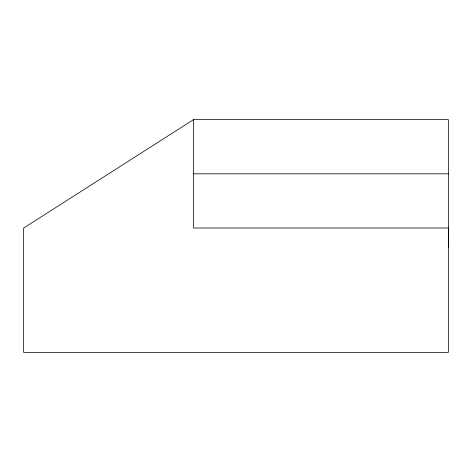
<?xml version="1.0" encoding="UTF-8"?>
<svg xmlns="http://www.w3.org/2000/svg" width="472" height="472" viewBox="0 0 472 472"><rect width="100%" height="100%" fill="white"/><g stroke="black" fill="none" stroke-linecap="round" stroke-linejoin="round"><path stroke-width="0.71" d="M193.52 119.64L23.6 228.07L23.6 352.36L448.4 352.36L448.4 228.017L193.52 228.017L193.52 119.64L448.4 119.64L448.4 247.08M193.52 173.814L448.4 173.814"/></g></svg>
